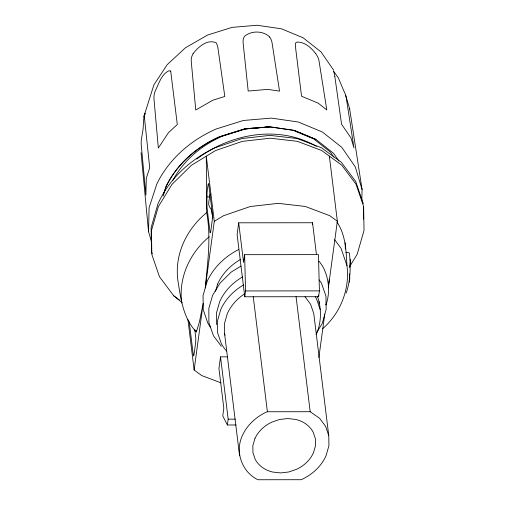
<?xml version="1.0" encoding="UTF-8"?>
<svg xmlns="http://www.w3.org/2000/svg" width="505" height="505" viewBox="0 0 505 505"><rect width="100%" height="100%" fill="white"/><g stroke="black" fill="none" stroke-linecap="round" stroke-linejoin="round"><path stroke-width="0.76" d="M206.69 212.586L206.286 156.209L214.284 221.348L205.257 287.932C207.618 262.884 211.26 237.596 206.69 212.586C186.616 229.043 174.307 254.387 177.905 280.572C180.784 298.569 183.094 318.238 196.363 331.949L199.45 321.843L203.155 303.423L194.128 370.001L201.766 375.587L221.127 382.891M151.696 242.324L148.552 231.77L149.095 207.707L156.878 183.845A120.676 102.673 -7 0 1 216.127 129.009L243.353 120.48L271.387 118.101L298.329 122.021L322.341 131.988L341.784 147.321L355.337 166.966L362.072 189.596L361.826 200.46M334.834 76.413A43.941 6.331 -83.4 0 0 333.546 71.527L333.338 70.864L338.388 77.966L343.716 90.692A55.392 25.875 24.2 0 1 346.335 98.197M189.602 321.761L189.552 323.92A4.16 0.48 -86.2 0 0 189.621 325.081L193.339 355.356A4.16 0.48 -86.2 0 0 193.484 355.924L193.92 355.053A4.772 0.549 -86.2 0 0 194.141 353.734L195.492 343.76A4.772 0.549 -86.2 0 0 195.675 342.1L195.807 338.773A4.16 0.48 -86.2 0 0 195.744 337.611L194.785 329.784M329.279 279.177L328.326 287.831L337.353 221.253L329.355 156.114L329.367 157.68M227.597 356.846L220.527 356.852L218.943 368.511L223.816 408.16L222.762 415.931L227.383 424.989L236.024 424.983M238.701 222.806L237.116 234.459L244.767 296.77L318.611 296.713L319.4 290.886L318.459 254.627L244.622 254.684L243.568 262.455L238.701 222.806L312.538 222.749L316.452 254.621M227.383 424.989L228.178 419.163L220.527 356.852M244.767 296.77L245.563 290.943L244.622 254.684M312.33 224.302L312.538 222.749M318.876 357.521L324.759 314.167M326.015 304.875C330.106 292.925 329.172 279.808 323.743 268.363A56.629 48.183 -7 0 0 319.034 261.205M349.675 267.517L350.502 261.413L350.249 259.349M349.29 282.213L349.82 278.324L349.264 273.805M170.715 71.451A54.18 0.524 83.9 0 1 171.403 76.785L177.299 124.52L168.386 132.764L158.33 148.066L153.956 98.557A43.48 21.74 -27.8 0 1 155.37 90.647C158.942 83.691 161.272 74.361 168.821 70.833L170.703 70.896L170.715 71.451M325.984 304.831L326.224 303.328M215.521 291.334L217.598 284.1M143.925 116.371L145.105 113.322L144.922 113.985A55.79 14.841 56.5 0 0 144.664 119.71L149.714 167.793L146.286 178.316L145.907 195.018L141.236 144.853A43.007 15.75 -57.4 0 1 141.93 136.135L143.073 129.223L143.925 116.371L153.899 84.853L167.231 64.627L185.417 47.798L207.637 35.022L232.01 27.384L257.114 25.25L281.493 28.823L303.101 37.793L320.972 51.851L333.534 70.006M163.424 194.488L166.088 186.288A109.32 93.053 -6.7 0 1 219.725 136.653L244.388 128.945L269.79 126.812L294.213 130.385L315.978 139.437L333.609 153.343L338.88 160.975M163.046 196.066L166.202 186.383A109.244 92.945 -7 0 1 219.839 136.748L244.483 129.028L269.866 126.869M210.415 193.661L209.802 195.094L208.716 202.581A11.344 8.225 -47.1 0 0 208.975 205.497L209.809 207.404A14.121 10.239 -47.1 0 0 211.103 208.969L212.839 217.914M349.548 266.735L357.168 254.293L364.029 230.406L363.644 206.526L356.044 184.275L341.746 165.179L321.723 150.528L297.338 141.331L270.257 138.206L242.318 141.375L215.439 150.61L191.433 165.293L171.952 184.42L158.317 206.684L151.456 230.57L151.841 254.451L159.441 276.702L173.739 295.797L182.109 302.596M316.338 333.092L322.259 323.415L326.167 309.319L325.952 296.119L321.407 282.983L319.091 279.89M346.102 293.146C350.647 280.83 350.691 266.463 349.498 253.377L348.955 252.664L345.818 252.67M209.272 236.744C189.918 252.62 178.265 277.851 181.75 302.994M322.657 328.686C340.477 313.277 350.034 289.043 346.954 265.611C346.133 250.815 345.666 234.737 336.974 222.124M196.805 159.056C230.211 133.566 278.911 124.577 316.351 146.355M214.284 221.348L223.437 215.755L250.316 206.513L278.255 203.351L305.336 206.469L329.721 215.673L337.353 221.253M240.948 266.11L231.164 272.094L220.104 283.059L212.599 295.311L208.824 308.46L208.906 322.607L213.451 335.749L221.323 346.26M328.761 435.645L325.561 426.277L319.545 418.235L310.19 411.72L267.379 411.752L266.362 412.105A50.614 43.064 -7 0 0 242.305 435.714C234.888 451.558 241.643 471.43 257.234 479.403L258.156 479.75L300.967 479.718L301.99 479.365A50.614 43.064 -7 0 0 326.041 455.756L328.925 445.7L328.761 435.645L313.775 313.58L310.575 304.212L305.02 296.788M315.726 53.669L316.244 54.395A53.467 28.046 -11 0 1 319.04 61.036L326.798 109.932L318.226 103.171L301.554 96.253L295.677 48.474A45.507 5.959 70.7 0 1 295.64 43.348L295.621 42.862L297.098 42.035C305.19 42.092 311.086 47.691 315.751 53.663M315.991 139.443L294.257 130.423L269.765 126.869L245.645 128.901L222.238 136.224A103.778 88.337 -6.7 0 0 172.716 180.62M245.108 128.636L246.648 128.529M250.505 128.251L253.586 128.03M256.666 127.809L269.765 126.869M206.936 196.918L209.531 196.918M245.563 290.943L319.4 290.886M228.178 419.163L235.248 419.156M292.95 130.258L313.618 138.85L330.358 152.043L333.818 157.055M173.739 295.797L179.319 299.875M269.626 37.048L269.241 36.455C262.272 30.578 251.187 30.534 244.306 36.48L244.104 37.067A46.088 17.606 41 0 0 243.113 42.906L248.189 91.039L267.656 89.385L279.536 91.115L272.075 42.912A52.059 23.211 -43.2 0 0 269.62 37.048M334.626 239.705L341.026 248.258L346.954 265.611M363.297 203.692L355.697 181.446L341.399 162.345L321.376 147.7L296.99 138.496L269.91 135.378L241.971 138.54L215.086 147.782A120.215 102.275 -7 0 0 157.964 203.85L151.109 227.736L151.494 251.623L152.257 253.845M317.443 296.416C321.502 308.018 321.515 321.167 317.014 332.644A58.208 49.522 -7 0 1 316.079 334.626M320.151 309.514L316.471 298.745A46.479 39.541 -7 0 0 315.354 296.77M244.237 294.074A50.614 43.064 -7 0 0 227.319 313.643L224.435 323.705L224.592 333.755L225.085 335.2M349.599 108.55L362.072 189.596M345.616 95.167L349.769 109.112M346.329 98.197L353.942 147.864L350.969 137.884L341.563 124.243L334.828 76.432M196.148 330.44L196.363 331.949M318.421 295.154L318.611 296.713M296.063 296.694L310.19 411.72M253.251 296.732L267.379 411.752M224.592 333.755L239.585 455.826M187.942 319.596L194.128 370.001M141.059 152.737L148.552 231.77M363.348 206.772L363.543 219.101M345.231 242.709L345.332 249.003M319.16 301.441L319.198 303.757M216.601 324.652L216.418 313.087L219.738 301.523A58.208 49.522 -7 0 1 242.659 276.854M238.732 249.508A70.927 60.341 -7 0 0 207.075 281.582L203.035 295.677L203.262 309.767L207.744 322.891A56.629 48.183 -7 0 0 210.56 327.524M243.65 284.927A58.208 49.522 -7 0 0 220.723 309.59L217.409 321.161L217.592 332.719L221.272 343.495A46.479 39.541 -7 0 0 226.575 351.051M217.598 284.1A58.208 49.522 -7 0 1 240.519 259.437M206.943 195.1L206.917 201.798A20.023 2.298 -86.2 0 0 207.246 209.531L210.03 232.218A4.16 0.48 -86.2 0 0 210.181 232.792L210.617 231.915A4.772 0.549 -86.2 0 0 210.838 230.596L212.188 220.622A4.772 0.549 -86.2 0 0 212.371 218.962L212.504 215.635A4.16 0.48 -86.2 0 0 212.441 214.473L208.723 184.199A4.16 0.48 -86.2 0 0 208.571 183.624L208.136 184.502A4.772 0.549 -86.2 0 0 207.915 185.815L207.252 190.707A4.457 0.511 -86.2 0 0 206.943 195.107M254.867 438.719L252.847 445.757L252.961 452.796L255.202 459.354A28.293 24.07 -7 0 0 272.504 472.011L280.483 472.933L288.721 471.998L296.643 469.278A35.432 30.142 -7 0 0 313.479 452.751L315.499 445.713L315.385 438.675L313.144 432.116A28.293 24.07 -7 0 0 295.842 419.459L287.863 418.538L279.625 419.472L271.703 422.193A35.432 30.142 -7 0 0 254.867 438.719M193.099 53.612L192.752 54.388A44.989 23.154 6.6 0 0 191.237 61.244L195.763 110.002L212.813 100.217L224.813 96.455L218.04 48.676A52.381 13.856 -70.6 0 0 216.355 43.291L216.153 42.767C206.981 38.954 198.427 46.889 193.099 53.612"/></g></svg>
